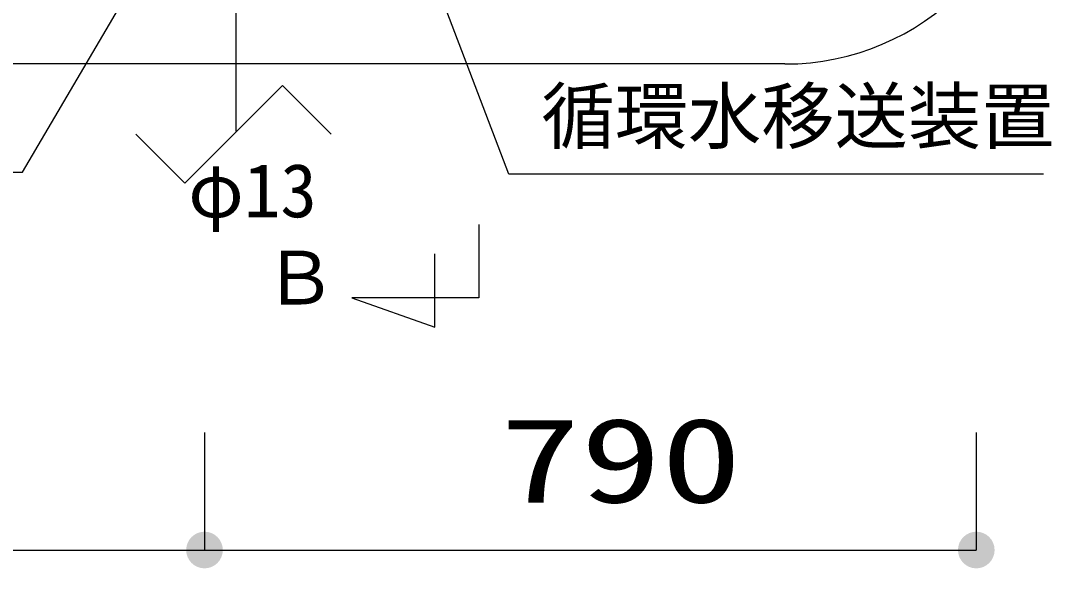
# Model space of a CAD drawing. Units: millimetres, scale not verified. Extents: x -9124 to 8194, y -6791 to 5298.
# Drawn here: x -4447 to -3392, y -650 to -90 of the extents above; entities that cross this region are included whole.
import ezdxf
from ezdxf.enums import TextEntityAlignment as Align

# ---------------------------------------------------------------- set-up
doc = ezdxf.new("R2010")
doc.units = ezdxf.units.MM
doc.header["$LTSCALE"] = 30
for name, color, linetype, lineweight in [('0-2_SEISAKU', 3, 'Continuous', 25), ('0-5_MOJI', 7, 'Continuous', 25), ('0-6_SUNPO', 7, 'Continuous', 25)]:
    doc.layers.add(name, color=color, linetype=linetype, lineweight=lineweight)
doc.styles.add('MS Gothic', font='')
doc.styles.add('ＭＳ ゴシック', font='')
doc.styles.get('MS Gothic').set_extended_font_data('MS Gothic')
doc.styles.get('ＭＳ ゴシック').set_extended_font_data('MS Gothic')

msp = doc.modelspace()

# ---------------------------------------------------------------- linework, layer by layer
at = {"layer": '0-2_SEISAKU', "color": 4}
for p, q in [((-4444.75, -245.17), (-4118.64, 309.02)), ((-3947.2, -247.35), (-4105.74, 169.51)), ((-4975.44, -245.17), (-4444.75, -245.17)), ((-3399.94, -247.35), (-3947.2, -247.35))]:
    msp.add_line(p, q, dxfattribs=at)
at = {"layer": '0-2_SEISAKU'}
msp.add_line((-3664.57, -134.68), (-5672.57, -134.68), dxfattribs=at)
msp.add_lwpolyline([(-3977.85, -298.64), (-3977.85, -373.64), (-4107.85, -373.64), (-4022.85, -403.64), (-4022.85, -328.64)], dxfattribs=at)
msp.add_arc((-3664.57, 121.32), 256, 270, 0, dxfattribs=at)
at = {"layer": '0-5_MOJI', "color": 6}
msp.add_line((-4226.57, 158.47), (-4226.57, -203.33), dxfattribs=at)
at = {"layer": '0-5_MOJI'}
for p, q in [((-4178.84, -156.56), (-4278.84, -256.56)), ((-4128.84, -206.56), (-4178.84, -156.56)), ((-4278.84, -256.56), (-4328.84, -206.56))]:
    msp.add_line(p, q, dxfattribs=at)
at = {"layer": '0-6_SUNPO', "color": 4}
for p, q in [((-4258.57, -511.62), (-4258.57, -631.62)), ((-4258.57, -511.62), (-4258.57, -631.62)), ((-3468.57, -511.62), (-3468.57, -631.62)), ((-5868.57, -631.62), (-4258.57, -631.62)), ((-4258.57, -631.62), (-3468.57, -631.62))]:
    msp.add_line(p, q, dxfattribs=at)
at = {"layer": '0-6_SUNPO'}
for points in [[(-4274.16, -621.2), (-4258.57, -631.62), (-4275.89, -624.44)], [(-4274.16, -621.2), (-4258.57, -631.62), (-4275.89, -624.44)], [(-4271.83, -618.36), (-4258.57, -631.62), (-4274.16, -621.2)], [(-4271.83, -618.36), (-4258.57, -631.62), (-4274.16, -621.2)], [(-4268.98, -616.03), (-4258.57, -631.62), (-4271.83, -618.36)], [(-4268.98, -616.03), (-4258.57, -631.62), (-4271.83, -618.36)], [(-4265.74, -614.3), (-4258.57, -631.62), (-4268.98, -616.03)], [(-4265.74, -614.3), (-4258.57, -631.62), (-4268.98, -616.03)], [(-4262.23, -613.23), (-4258.57, -631.62), (-4265.74, -614.3)], [(-4262.23, -613.23), (-4258.57, -631.62), (-4265.74, -614.3)], [(-4258.57, -612.87), (-4258.57, -631.62), (-4262.23, -613.23)], [(-4258.57, -612.87), (-4258.57, -631.62), (-4262.23, -613.23)], [(-4254.91, -613.23), (-4258.57, -631.62), (-4258.57, -612.87)], [(-4254.91, -613.23), (-4258.57, -631.62), (-4258.57, -612.87)], [(-4251.39, -614.3), (-4258.57, -631.62), (-4254.91, -613.23)], [(-4251.39, -614.3), (-4258.57, -631.62), (-4254.91, -613.23)], [(-4248.15, -616.03), (-4258.57, -631.62), (-4251.39, -614.3)], [(-4248.15, -616.03), (-4258.57, -631.62), (-4251.39, -614.3)], [(-4245.31, -618.36), (-4258.57, -631.62), (-4248.15, -616.03)], [(-4245.31, -618.36), (-4258.57, -631.62), (-4248.15, -616.03)], [(-4242.98, -621.2), (-4258.57, -631.62), (-4245.31, -618.36)], [(-4242.98, -621.2), (-4258.57, -631.62), (-4245.31, -618.36)], [(-4241.25, -624.44), (-4258.57, -631.62), (-4242.98, -621.2)], [(-4241.25, -624.44), (-4258.57, -631.62), (-4242.98, -621.2)], [(-3484.16, -621.2), (-3468.57, -631.62), (-3485.89, -624.44)], [(-3481.83, -618.36), (-3468.57, -631.62), (-3484.16, -621.2)], [(-3478.98, -616.03), (-3468.57, -631.62), (-3481.83, -618.36)], [(-3475.74, -614.3), (-3468.57, -631.62), (-3478.98, -616.03)], [(-3472.23, -613.23), (-3468.57, -631.62), (-3475.74, -614.3)], [(-3468.57, -612.87), (-3468.57, -631.62), (-3472.23, -613.23)], [(-3464.91, -613.23), (-3468.57, -631.62), (-3468.57, -612.87)], [(-3461.39, -614.3), (-3468.57, -631.62), (-3464.91, -613.23)], [(-3458.15, -616.03), (-3468.57, -631.62), (-3461.39, -614.3)], [(-3455.31, -618.36), (-3468.57, -631.62), (-3458.15, -616.03)], [(-3452.98, -621.2), (-3468.57, -631.62), (-3455.31, -618.36)], [(-3451.25, -624.44), (-3468.57, -631.62), (-3452.98, -621.2)], [(-4276.96, -627.96), (-4258.57, -631.62), (-4277.32, -631.62)], [(-4276.96, -627.96), (-4258.57, -631.62), (-4277.32, -631.62)], [(-4277.32, -631.62), (-4258.57, -631.62), (-4276.96, -635.28)], [(-4277.32, -631.62), (-4258.57, -631.62), (-4276.96, -635.28)], [(-4275.89, -624.44), (-4258.57, -631.62), (-4276.96, -627.96)], [(-4275.89, -624.44), (-4258.57, -631.62), (-4276.96, -627.96)], [(-4276.96, -635.28), (-4258.57, -631.62), (-4275.89, -638.8)], [(-4276.96, -635.28), (-4258.57, -631.62), (-4275.89, -638.8)], [(-4275.89, -638.8), (-4258.57, -631.62), (-4274.16, -642.04)], [(-4275.89, -638.8), (-4258.57, -631.62), (-4274.16, -642.04)], [(-4274.16, -642.04), (-4258.57, -631.62), (-4271.83, -644.88)], [(-4274.16, -642.04), (-4258.57, -631.62), (-4271.83, -644.88)], [(-4271.83, -644.88), (-4258.57, -631.62), (-4268.98, -647.21)], [(-4271.83, -644.88), (-4258.57, -631.62), (-4268.98, -647.21)], [(-4268.98, -647.21), (-4258.57, -631.62), (-4265.74, -648.94)], [(-4268.98, -647.21), (-4258.57, -631.62), (-4265.74, -648.94)], [(-4265.74, -648.94), (-4258.57, -631.62), (-4262.23, -650.01)], [(-4265.74, -648.94), (-4258.57, -631.62), (-4262.23, -650.01)], [(-4262.23, -650.01), (-4258.57, -631.62), (-4258.57, -650.37)], [(-4262.23, -650.01), (-4258.57, -631.62), (-4258.57, -650.37)], [(-4240.18, -627.96), (-4258.57, -631.62), (-4241.25, -624.44)], [(-4240.18, -627.96), (-4258.57, -631.62), (-4241.25, -624.44)], [(-4239.82, -631.62), (-4258.57, -631.62), (-4240.18, -627.96)], [(-4239.82, -631.62), (-4258.57, -631.62), (-4240.18, -627.96)], [(-4258.57, -650.37), (-4258.57, -631.62), (-4254.91, -650.01)], [(-4254.91, -650.01), (-4258.57, -631.62), (-4251.39, -648.94)], [(-4251.39, -648.94), (-4258.57, -631.62), (-4248.15, -647.21)], [(-4248.15, -647.21), (-4258.57, -631.62), (-4245.31, -644.88)], [(-4245.31, -644.88), (-4258.57, -631.62), (-4242.98, -642.04)], [(-4242.98, -642.04), (-4258.57, -631.62), (-4241.25, -638.8)], [(-4241.25, -638.8), (-4258.57, -631.62), (-4240.18, -635.28)], [(-4240.18, -635.28), (-4258.57, -631.62), (-4239.82, -631.62)], [(-4258.57, -650.37), (-4258.57, -631.62), (-4254.91, -650.01)], [(-4254.91, -650.01), (-4258.57, -631.62), (-4251.39, -648.94)], [(-4251.39, -648.94), (-4258.57, -631.62), (-4248.15, -647.21)], [(-4248.15, -647.21), (-4258.57, -631.62), (-4245.31, -644.88)], [(-4245.31, -644.88), (-4258.57, -631.62), (-4242.98, -642.04)], [(-4242.98, -642.04), (-4258.57, -631.62), (-4241.25, -638.8)], [(-4241.25, -638.8), (-4258.57, -631.62), (-4240.18, -635.28)], [(-4240.18, -635.28), (-4258.57, -631.62), (-4239.82, -631.62)], [(-3486.96, -627.96), (-3468.57, -631.62), (-3487.32, -631.62)], [(-3487.32, -631.62), (-3468.57, -631.62), (-3486.96, -635.28)], [(-3485.89, -624.44), (-3468.57, -631.62), (-3486.96, -627.96)], [(-3486.96, -635.28), (-3468.57, -631.62), (-3485.89, -638.8)], [(-3485.89, -638.8), (-3468.57, -631.62), (-3484.16, -642.04)], [(-3484.16, -642.04), (-3468.57, -631.62), (-3481.83, -644.88)], [(-3481.83, -644.88), (-3468.57, -631.62), (-3478.98, -647.21)], [(-3478.98, -647.21), (-3468.57, -631.62), (-3475.74, -648.94)], [(-3475.74, -648.94), (-3468.57, -631.62), (-3472.23, -650.01)], [(-3472.23, -650.01), (-3468.57, -631.62), (-3468.57, -650.37)], [(-3450.18, -627.96), (-3468.57, -631.62), (-3451.25, -624.44)], [(-3449.82, -631.62), (-3468.57, -631.62), (-3450.18, -627.96)], [(-3468.57, -650.37), (-3468.57, -631.62), (-3464.91, -650.01)], [(-3464.91, -650.01), (-3468.57, -631.62), (-3461.39, -648.94)], [(-3461.39, -648.94), (-3468.57, -631.62), (-3458.15, -647.21)], [(-3458.15, -647.21), (-3468.57, -631.62), (-3455.31, -644.88)], [(-3455.31, -644.88), (-3468.57, -631.62), (-3452.98, -642.04)], [(-3452.98, -642.04), (-3468.57, -631.62), (-3451.25, -638.8)], [(-3451.25, -638.8), (-3468.57, -631.62), (-3450.18, -635.28)], [(-3450.18, -635.28), (-3468.57, -631.62), (-3449.82, -631.62)]]:
    msp.add_solid(points, dxfattribs=at)

# ---------------------------------------------------------------- texts
at = {"layer": '0-2_SEISAKU', "color": 4, "style": 'MS Gothic'}
for s, p in [('循環水移送装置', (-3913.68, -232.02)), ('Ｂ', (-4198.32, -397.1))]:
    msp.add_text(s, height=54.99, dxfattribs=at).set_placement(p, align=Align.BOTTOM_LEFT)
at = {"layer": '0-5_MOJI', "color": 4, "style": 'MS Gothic'}
msp.add_text('φ13', height=54.99, dxfattribs=at).set_placement((-4275.21, -307.95), align=Align.BOTTOM_LEFT)
at = {"layer": '0-6_SUNPO', "color": 3, "style": 'ＭＳ ゴシック', "width": 1.4}
msp.add_text('790', height=86.59, dxfattribs=at).set_placement((-3956.14, -609.12), align=Align.BOTTOM_LEFT)

doc.saveas('drawing.dxf')
